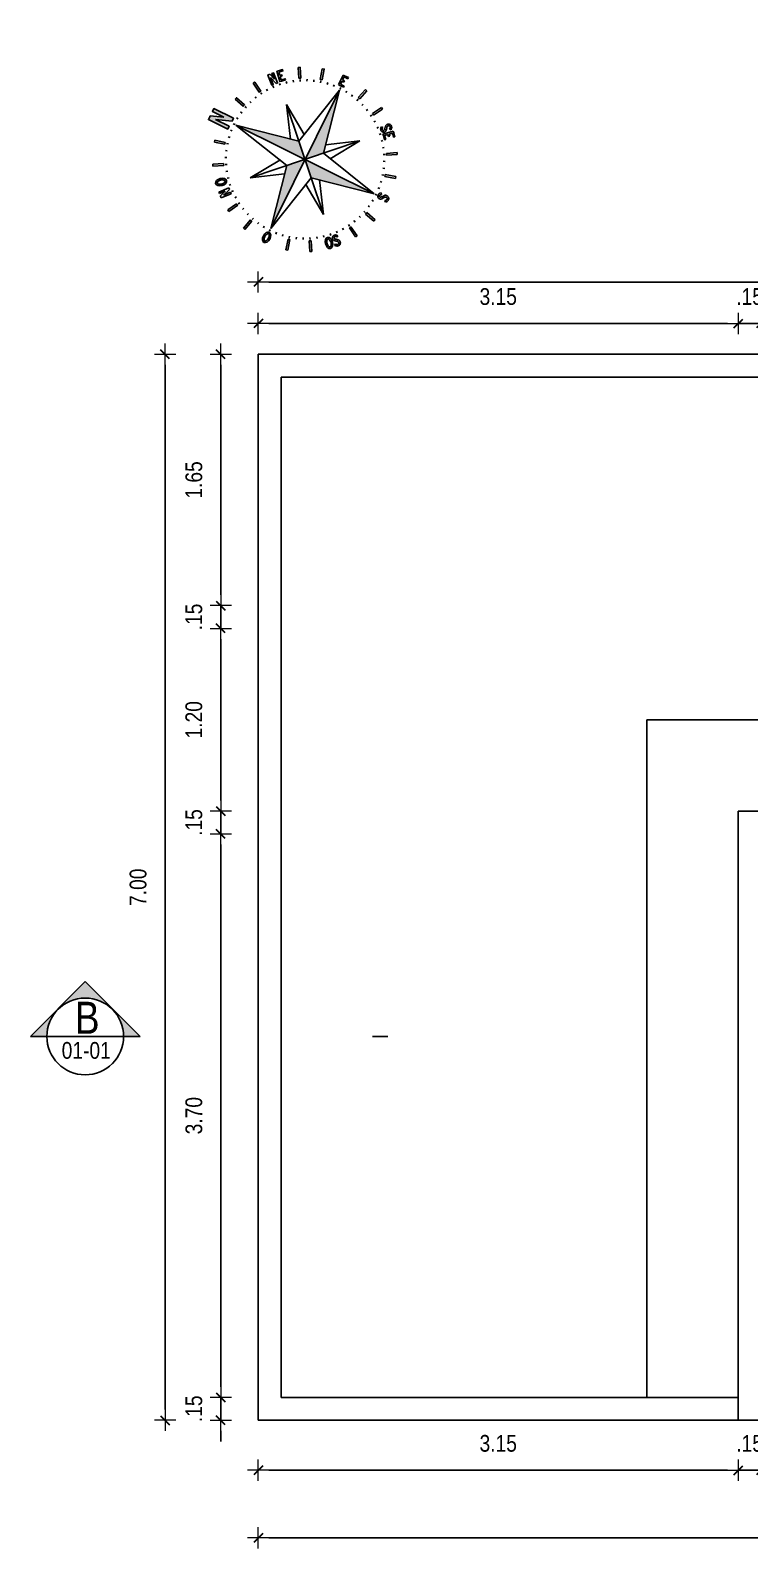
# Model space of a CAD drawing. Header units: millimetres. Extents: x -677 to -23, y -135 to 1112.
# Drawn here: x -210.22 to -205.49, y 852.58 to 862.55 of the extents above; entities that cross this region are included whole.
import ezdxf

# ---------------------------------------------------------------- set-up
doc = ezdxf.new("R2010")
doc.units = ezdxf.units.MM
doc.header["$LTSCALE"] = 20
doc.header["$MEASUREMENT"] = 0
doc.header["$PDSIZE"] = -5
doc.linetypes.add('DASHDOT2', pattern=[0.5, 0.25, -0.125, 0, -0.125])
doc.layers.get('0').update_dxf_attribs({"linetype": 'CONTINUOUS'})
doc.layers.get('Defpoints').update_dxf_attribs({"linetype": 'CONTINUOUS'})
for name, color, linetype in [('AR-ALV', 5, 'CONTINUOUS'), ('AR-TXT', 1, 'CONTINUOUS'), ('COTA', 7, 'CONTINUOUS'), ('LAYER4', 7, 'CONTINUOUS'), ('LAYER5', 8, 'CONTINUOUS'), ('LAYER7', 4, 'CONTINUOUS'), ('TXT', 2, 'CONTINUOUS')]:
    doc.layers.add(name, color=color, linetype=linetype)
doc.layers.add('E-Pen-C', color=4, linetype='CONTINUOUS', lineweight=15)
doc.layers.add('E-Pen-G', color=3, linetype='CONTINUOUS', lineweight=30)
doc.styles.add('F2', font='swissc.ttf')
doc.dimstyles.new('DIMENSION-1', dxfattribs={"dimtxt": 0.11, "dimasz": 0.07, "dimexe": 1, "dimexo": 0, "dimgap": 0.12, "dimtad": 1, "dimzin": 7, "dimdsep": 46, "dimtxsty": 'F2', "dimblk1": 'TRACO', "dimblk2": 'TRACO', "dimsah": 1, "dimcen": 1, "dimse1": 1, "dimse2": 1, "dimclrd": 256, "dimclre": 256, "dimclrt": 6, "dimadec": 0, "dimazin": 0, "dimtfac": 1, "dimtix": 1, "dimtmove": 2, "dimatfit": 3, "dimldrblk": 'TRACO', "dimfxl": 1, "dimtolj": 1, "dimtzin": 0, "dimarcsym": 0})

# ---------------------------------------------------------------- blocks, each defined once
blk = doc.blocks.new('al-norte')
at = {"layer": 'TXT'}
for points in [[(0.055, 2.221), (-0.065, 2.532), (-0.092, 2.532), (-0.167, 2.532), (-0.167, 2.01), (-0.092, 2.01), (-0.092, 2.379), (0.055, 2.001), (0.131, 2.001), (0.131, 2.531), (0.055, 2.531)], [(0.007, 1.875), (0, 0), (0.333, 0.33)]]:
    blk.add_hatch(color=7, dxfattribs=at).paths.add_polyline_path(points)
h = blk.add_hatch(color=7, dxfattribs=at)
h.paths.add_polyline_path([(0, 0), (0.33, -0.333), (1.875, -0.007)])
h.paths.add_polyline_path([(0, 0), (-0.333, -0.33), (-0.007, -1.875)])
h.paths.add_polyline_path([(0, 0), (-0.33, 0.333), (-1.875, 0.007)])
at = {"layer": 'TXT', "color": 7}
for p, q in [((-0.092, 2.532), (-0.065, 2.532)), ((0.055, 2.001), (-0.092, 2.379)), ((-0.065, 2.532), (0.055, 2.221)), ((-1.135, 1.932), (-1.094, 1.956)), ((-1.003, 1.705), (-1.135, 1.932)), ((-1.094, 1.956), (-0.963, 1.728)), ((-0.596, 2.16), (-0.551, 2.172)), ((-0.528, 1.906), (-0.596, 2.16)), ((-0.551, 2.172), (-0.483, 1.919)), ((-0.483, 1.919), (-0.528, 1.906)), ((-0.485, 1.835), (-0.497, 1.881)), ((-0.323, 1.871), (-0.331, 1.917)), ((0.007, 1.875), (-0.33, 0.333)), ((-0.159, 1.892), (-0.163, 1.938)), ((-0.007, -1.875), (0.007, 1.875)), ((0.007, 1.898), (0.007, 1.945)), ((0.333, 0.33), (0.007, 1.875)), ((0.172, 1.891), (0.176, 1.937)), ((0.336, 1.868), (0.344, 1.915)), ((0.498, 1.832), (0.51, 1.877)), ((-1.662, 1.499), (-1.637, 1.528)), ((-1.546, 1.396), (-1.662, 1.499)), ((-1.637, 1.528), (-1.438, 1.353)), ((-1.215, 1.459), (-1.245, 1.495)), ((-1.083, 1.559), (-1.11, 1.597)), ((-0.963, 1.728), (-1.003, 1.705)), ((-0.943, 1.647), (-0.967, 1.688)), ((-0.796, 1.723), (-0.816, 1.766)), ((-0.643, 1.786), (-0.659, 1.83)), ((0.656, 1.782), (0.672, 1.826)), ((0.808, 1.718), (0.828, 1.76)), ((0.955, 1.641), (0.979, 1.681)), ((1.094, 1.551), (1.121, 1.59)), ((1.225, 1.45), (1.256, 1.486)), ((1.343, 1.446), (1.415, 1.635)), ((1.476, 1.683), (1.417, 1.527)), ((1.466, 1.692), (1.476, 1.683)), ((-1.949, 1.106), (-1.925, 1.146)), ((-1.721, 0.975), (-1.949, 1.106)), ((-1.925, 1.146), (-1.698, 1.015)), ((-1.736, 1.416), (-1.711, 1.444)), ((-1.54, 1.244), (-1.736, 1.416)), ((-1.711, 1.444), (-1.702, 1.454)), ((-1.702, 1.454), (-1.546, 1.396)), ((-1.654, 1.393), (-1.515, 1.272)), ((-1.463, 1.324), (-1.654, 1.393)), ((-1.551, 1.094), (-1.59, 1.121)), ((-1.515, 1.272), (-1.54, 1.244)), ((-1.45, 1.225), (-1.486, 1.256)), ((-1.438, 1.353), (-1.463, 1.324)), ((-1.338, 1.347), (-1.371, 1.38)), ((1.347, 1.338), (1.38, 1.371)), ((1.459, 1.215), (1.495, 1.245)), ((1.538, 1.43), (1.572, 1.393)), ((1.559, 1.083), (1.597, 1.11)), ((1.561, 1.452), (1.596, 1.414)), ((1.596, 1.414), (1.572, 1.393)), ((1.705, 1.003), (1.932, 1.135)), ((1.932, 1.135), (1.956, 1.094)), ((-1.718, 0.808), (-1.76, 0.828)), ((-1.698, 1.015), (-1.721, 0.975)), ((-1.641, 0.955), (-1.681, 0.979)), ((-0.998, -0.991), (0.998, 0.991)), ((-0.285, 0.538), (-0.991, 0.998)), ((0.991, -0.998), (-0.991, 0.998)), ((-0.991, 0.998), (-0.536, 0.289)), ((0.998, 0.991), (0.289, 0.536)), ((0.538, 0.285), (0.998, 0.991)), ((1.647, 0.943), (1.688, 0.967)), ((1.728, 0.963), (1.705, 1.003)), ((1.723, 0.796), (1.766, 0.816)), ((1.956, 1.094), (1.728, 0.963)), ((-2.169, 0.564), (-2.156, 0.609)), ((-1.915, 0.496), (-2.169, 0.564)), ((-2.156, 0.609), (-1.903, 0.541)), ((-1.903, 0.541), (-1.915, 0.496)), ((-1.832, 0.498), (-1.877, 0.51)), ((-1.782, 0.656), (-1.826, 0.672)), ((1.786, 0.643), (1.83, 0.659)), ((1.835, 0.485), (1.881, 0.497)), ((-1.898, 0.007), (-1.945, 0.007)), ((-1.891, 0.172), (-1.937, 0.176)), ((-1.868, 0.336), (-1.915, 0.344)), ((-1.875, 0.007), (-0.33, 0.333)), ((-1.875, 0.007), (-0.333, -0.33)), ((-1.875, 0.007), (1.875, -0.007)), ((1.875, -0.007), (0.333, 0.33)), ((1.871, 0.323), (1.917, 0.331)), ((1.892, 0.159), (1.938, 0.163)), ((1.986, 0.075), (1.986, 0.034)), ((2.246, 0.075), (1.986, 0.075)), ((1.986, 0.034), (1.986, -0.068)), ((2.017, 0.034), (2.1, 0.034)), ((2.017, -0.068), (2.017, 0.034)), ((2.1, 0.034), (2.1, -0.017)), ((2.132, 0.034), (2.214, 0.034)), ((2.132, 0.034), (2.132, -0.017)), ((2.214, -0.068), (2.214, 0.034)), ((2.246, 0.034), (2.246, 0.075)), ((2.246, 0.034), (2.246, -0.068)), ((-1.892, -0.159), (-1.938, -0.163)), ((-1.871, -0.323), (-1.917, -0.331)), ((-0.538, -0.285), (-0.998, -0.991)), ((-0.333, -0.33), (-0.007, -1.875)), ((-0.007, -1.875), (0.33, -0.333)), ((0.33, -0.333), (1.875, -0.007)), ((0.991, -0.998), (0.536, -0.289)), ((1.868, -0.336), (1.915, -0.344)), ((1.891, -0.172), (1.937, -0.176)), ((1.898, -0.007), (1.945, -0.007)), ((1.986, -0.068), (2.017, -0.068)), ((2.132, -0.017), (2.1, -0.017)), ((2.246, -0.068), (2.214, -0.068)), ((-2.172, -0.551), (-1.919, -0.483)), ((-2.16, -0.596), (-2.172, -0.551)), ((-1.906, -0.528), (-2.16, -0.596)), ((-1.919, -0.483), (-1.906, -0.528)), ((-1.835, -0.485), (-1.881, -0.497)), ((-1.786, -0.643), (-1.83, -0.659)), ((-0.998, -0.991), (-0.289, -0.536)), ((0.285, -0.538), (0.991, -0.998)), ((1.782, -0.656), (1.826, -0.672)), ((1.832, -0.498), (1.877, -0.51)), ((1.903, -0.541), (1.915, -0.496)), ((2.156, -0.609), (1.903, -0.541)), ((1.915, -0.496), (2.169, -0.564)), ((2.169, -0.564), (2.156, -0.609)), ((-1.956, -1.094), (-1.728, -0.963)), ((-1.932, -1.135), (-1.956, -1.094)), ((-1.705, -1.003), (-1.932, -1.135)), ((-1.723, -0.796), (-1.766, -0.816)), ((-1.728, -0.963), (-1.705, -1.003)), ((-1.647, -0.943), (-1.688, -0.967)), ((-1.559, -1.083), (-1.597, -1.11)), ((1.551, -1.094), (1.59, -1.121)), ((1.641, -0.955), (1.681, -0.979)), ((1.698, -1.015), (1.721, -0.975)), ((1.925, -1.146), (1.698, -1.015)), ((1.718, -0.808), (1.76, -0.828)), ((1.721, -0.975), (1.949, -1.106)), ((-1.459, -1.215), (-1.495, -1.245)), ((-1.451, -1.471), (-1.453, -1.479)), ((-1.448, -1.464), (-1.451, -1.471)), ((-1.444, -1.457), (-1.448, -1.464)), ((-1.439, -1.451), (-1.444, -1.457)), ((-1.434, -1.445), (-1.439, -1.451)), ((-1.428, -1.44), (-1.434, -1.445)), ((-1.421, -1.436), (-1.428, -1.44)), ((-1.414, -1.432), (-1.421, -1.436)), ((-1.407, -1.43), (-1.414, -1.432)), ((-1.399, -1.429), (-1.407, -1.43)), ((-1.404, -1.476), (-1.398, -1.471)), ((-1.391, -1.428), (-1.399, -1.429)), ((-1.398, -1.471), (-1.391, -1.467)), ((-1.383, -1.428), (-1.391, -1.428)), ((-1.391, -1.467), (-1.387, -1.466)), ((-1.387, -1.466), (-1.383, -1.465)), ((-1.375, -1.429), (-1.383, -1.428)), ((-1.383, -1.465), (-1.38, -1.465)), ((-1.347, -1.338), (-1.38, -1.371)), ((-1.38, -1.465), (-1.376, -1.467)), ((-1.376, -1.467), (-1.372, -1.468)), ((-1.368, -1.43), (-1.375, -1.429)), ((-1.372, -1.468), (-1.369, -1.471)), ((-1.369, -1.471), (-1.363, -1.476)), ((-1.36, -1.432), (-1.368, -1.43)), ((-1.353, -1.436), (-1.36, -1.432)), ((-1.347, -1.44), (-1.353, -1.436)), ((-1.341, -1.445), (-1.347, -1.44)), ((-1.335, -1.45), (-1.341, -1.445)), ((-1.33, -1.456), (-1.335, -1.45)), ((-1.325, -1.463), (-1.33, -1.456)), ((-1.321, -1.469), (-1.325, -1.463)), ((-1.318, -1.476), (-1.321, -1.469)), ((-1.225, -1.45), (-1.256, -1.486)), ((1.215, -1.459), (1.245, -1.495)), ((1.354, -1.453), (1.278, -1.521)), ((1.338, -1.347), (1.371, -1.38)), ((1.385, -1.425), (1.354, -1.453)), ((1.559, -1.619), (1.385, -1.425)), ((1.429, -1.375), (1.428, -1.383)), ((1.428, -1.383), (1.428, -1.391)), ((1.428, -1.391), (1.429, -1.399)), ((1.43, -1.368), (1.429, -1.375)), ((1.429, -1.399), (1.43, -1.407)), ((1.432, -1.36), (1.43, -1.368)), ((1.43, -1.407), (1.432, -1.414)), ((1.436, -1.353), (1.432, -1.36)), ((1.432, -1.414), (1.436, -1.421)), ((1.44, -1.347), (1.436, -1.353)), ((1.436, -1.421), (1.44, -1.428)), ((1.445, -1.341), (1.44, -1.347)), ((1.44, -1.428), (1.445, -1.434)), ((1.45, -1.335), (1.445, -1.341)), ((1.445, -1.434), (1.451, -1.439)), ((1.45, -1.225), (1.486, -1.256)), ((1.456, -1.33), (1.45, -1.335)), ((1.451, -1.439), (1.457, -1.444)), ((1.463, -1.325), (1.456, -1.33)), ((1.457, -1.444), (1.464, -1.448)), ((1.469, -1.321), (1.463, -1.325)), ((1.464, -1.448), (1.471, -1.451)), ((1.465, -1.38), (1.467, -1.376)), ((1.465, -1.383), (1.465, -1.38)), ((1.466, -1.387), (1.465, -1.383)), ((1.467, -1.391), (1.466, -1.387)), ((1.467, -1.376), (1.468, -1.372)), ((1.471, -1.398), (1.467, -1.391)), ((1.468, -1.372), (1.471, -1.369)), ((1.476, -1.318), (1.469, -1.321)), ((1.471, -1.369), (1.476, -1.363)), ((1.476, -1.404), (1.471, -1.398)), ((1.471, -1.451), (1.479, -1.453)), ((1.484, -1.315), (1.476, -1.318)), ((1.476, -1.363), (1.482, -1.358)), ((1.483, -1.408), (1.476, -1.404)), ((1.479, -1.453), (1.487, -1.454)), ((1.482, -1.358), (1.489, -1.354)), ((1.486, -1.409), (1.483, -1.408)), ((1.491, -1.313), (1.484, -1.315)), ((1.49, -1.41), (1.486, -1.409)), ((1.487, -1.454), (1.494, -1.455)), ((1.489, -1.354), (1.496, -1.352)), ((1.497, -1.411), (1.49, -1.41)), ((1.499, -1.313), (1.491, -1.313)), ((1.494, -1.455), (1.502, -1.455)), ((1.496, -1.352), (1.503, -1.35)), ((1.513, -1.409), (1.497, -1.411)), ((1.53, -1.312), (1.499, -1.313)), ((1.502, -1.455), (1.51, -1.454)), ((1.503, -1.35), (1.511, -1.35)), ((1.51, -1.454), (1.525, -1.451)), ((1.511, -1.35), (1.527, -1.351)), ((1.528, -1.406), (1.513, -1.409)), ((1.525, -1.451), (1.555, -1.443)), ((1.527, -1.351), (1.53, -1.312)), ((1.558, -1.4), (1.528, -1.406)), ((1.555, -1.443), (1.57, -1.44)), ((1.573, -1.397), (1.558, -1.4)), ((1.57, -1.44), (1.578, -1.439)), ((1.589, -1.395), (1.573, -1.397)), ((1.578, -1.439), (1.586, -1.439)), ((1.586, -1.439), (1.594, -1.439)), ((1.596, -1.395), (1.589, -1.395)), ((1.594, -1.439), (1.602, -1.44)), ((1.604, -1.395), (1.596, -1.395)), ((1.602, -1.44), (1.609, -1.442)), ((1.612, -1.396), (1.604, -1.395)), ((1.609, -1.442), (1.616, -1.446)), ((1.619, -1.399), (1.612, -1.396)), ((1.616, -1.446), (1.622, -1.451)), ((1.626, -1.402), (1.619, -1.399)), ((1.622, -1.451), (1.628, -1.457)), ((1.633, -1.406), (1.626, -1.402)), ((1.628, -1.457), (1.631, -1.465)), ((1.631, -1.465), (1.633, -1.473)), ((1.639, -1.41), (1.633, -1.406)), ((1.633, -1.473), (1.634, -1.481)), ((1.645, -1.416), (1.639, -1.41)), ((1.65, -1.421), (1.645, -1.416)), ((1.655, -1.428), (1.65, -1.421)), ((1.659, -1.434), (1.655, -1.428)), ((1.663, -1.441), (1.659, -1.434)), ((1.666, -1.448), (1.663, -1.441)), ((1.669, -1.455), (1.666, -1.448)), ((1.671, -1.463), (1.669, -1.455)), ((1.672, -1.47), (1.671, -1.463)), ((1.673, -1.478), (1.672, -1.47)), ((1.949, -1.106), (1.925, -1.146)), ((-1.556, -1.565), (-1.514, -1.564)), ((-1.556, -1.565), (-1.555, -1.58)), ((-1.555, -1.58), (-1.553, -1.595)), ((-1.553, -1.595), (-1.549, -1.61)), ((-1.549, -1.61), (-1.544, -1.624)), ((-1.544, -1.624), (-1.54, -1.631)), ((-1.54, -1.631), (-1.536, -1.638)), ((-1.536, -1.638), (-1.532, -1.644)), ((-1.532, -1.644), (-1.526, -1.649)), ((-1.526, -1.649), (-1.513, -1.658)), ((-1.516, -1.579), (-1.514, -1.564)), ((-1.516, -1.587), (-1.516, -1.579)), ((-1.515, -1.595), (-1.516, -1.587)), ((-1.513, -1.602), (-1.515, -1.595)), ((-1.51, -1.609), (-1.513, -1.602)), ((-1.513, -1.658), (-1.5, -1.667)), ((-1.506, -1.616), (-1.51, -1.609)), ((-1.501, -1.623), (-1.506, -1.616)), ((-1.495, -1.628), (-1.501, -1.623)), ((-1.5, -1.667), (-1.493, -1.67)), ((-1.488, -1.632), (-1.495, -1.628)), ((-1.493, -1.67), (-1.485, -1.672)), ((-1.484, -1.633), (-1.488, -1.632)), ((-1.485, -1.672), (-1.478, -1.673)), ((-1.481, -1.634), (-1.484, -1.633)), ((-1.473, -1.633), (-1.481, -1.634)), ((-1.478, -1.673), (-1.47, -1.672)), ((-1.465, -1.631), (-1.473, -1.633)), ((-1.47, -1.672), (-1.463, -1.671)), ((-1.457, -1.628), (-1.465, -1.631)), ((-1.463, -1.671), (-1.455, -1.669)), ((-1.451, -1.622), (-1.457, -1.628)), ((-1.454, -1.487), (-1.455, -1.494)), ((-1.455, -1.494), (-1.455, -1.502)), ((-1.455, -1.502), (-1.454, -1.51)), ((-1.455, -1.669), (-1.448, -1.666)), ((-1.453, -1.479), (-1.454, -1.487)), ((-1.454, -1.51), (-1.451, -1.525)), ((-1.451, -1.525), (-1.443, -1.555)), ((-1.446, -1.616), (-1.451, -1.622)), ((-1.448, -1.666), (-1.441, -1.663)), ((-1.442, -1.609), (-1.446, -1.616)), ((-1.443, -1.555), (-1.44, -1.57)), ((-1.44, -1.602), (-1.442, -1.609)), ((-1.441, -1.663), (-1.434, -1.659)), ((-1.44, -1.57), (-1.439, -1.578)), ((-1.439, -1.594), (-1.44, -1.602)), ((-1.439, -1.578), (-1.439, -1.586)), ((-1.439, -1.586), (-1.439, -1.594)), ((-1.434, -1.659), (-1.428, -1.655)), ((-1.428, -1.655), (-1.421, -1.65)), ((-1.421, -1.65), (-1.416, -1.645)), ((-1.416, -1.645), (-1.41, -1.639)), ((-1.411, -1.497), (-1.41, -1.49)), ((-1.409, -1.513), (-1.411, -1.497)), ((-1.41, -1.49), (-1.409, -1.486)), ((-1.41, -1.639), (-1.406, -1.633)), ((-1.409, -1.486), (-1.408, -1.483)), ((-1.406, -1.528), (-1.409, -1.513)), ((-1.408, -1.483), (-1.404, -1.476)), ((-1.4, -1.558), (-1.406, -1.528)), ((-1.406, -1.633), (-1.402, -1.626)), ((-1.402, -1.626), (-1.399, -1.619)), ((-1.397, -1.573), (-1.4, -1.558)), ((-1.399, -1.619), (-1.396, -1.612)), ((-1.395, -1.589), (-1.397, -1.573)), ((-1.396, -1.612), (-1.395, -1.604)), ((-1.395, -1.596), (-1.395, -1.589)), ((-1.395, -1.604), (-1.395, -1.596)), ((-1.363, -1.476), (-1.358, -1.482)), ((-1.358, -1.482), (-1.354, -1.489)), ((-1.354, -1.489), (-1.352, -1.496)), ((-1.352, -1.496), (-1.35, -1.503)), ((-1.35, -1.511), (-1.351, -1.527)), ((-1.351, -1.527), (-1.312, -1.53)), ((-1.35, -1.503), (-1.35, -1.511)), ((-1.315, -1.484), (-1.318, -1.476)), ((-1.313, -1.491), (-1.315, -1.484)), ((-1.313, -1.499), (-1.313, -1.491)), ((-1.312, -1.53), (-1.313, -1.499)), ((-1.146, -1.925), (-1.015, -1.698)), ((-1.094, -1.551), (-1.121, -1.59)), ((-0.975, -1.721), (-1.106, -1.949)), ((-1.015, -1.698), (-0.975, -1.721)), ((-0.955, -1.641), (-0.979, -1.681)), ((-0.808, -1.718), (-0.828, -1.76)), ((-0.656, -1.782), (-0.672, -1.826)), ((-0.498, -1.832), (-0.51, -1.877)), ((0.485, -1.835), (0.497, -1.881)), ((0.643, -1.786), (0.659, -1.83)), ((0.796, -1.723), (0.816, -1.766)), ((0.943, -1.647), (0.967, -1.688)), ((0.963, -1.728), (1.003, -1.705)), ((1.094, -1.956), (0.963, -1.728)), ((1.003, -1.705), (1.135, -1.932)), ((1.083, -1.559), (1.11, -1.597)), ((1.278, -1.521), (1.299, -1.545)), ((1.299, -1.545), (1.375, -1.476)), ((1.375, -1.476), (1.43, -1.538)), ((1.43, -1.538), (1.393, -1.572)), ((1.414, -1.596), (1.393, -1.572)), ((1.452, -1.561), (1.414, -1.596)), ((1.431, -1.691), (1.507, -1.623)), ((1.452, -1.715), (1.431, -1.691)), ((1.452, -1.561), (1.507, -1.623)), ((1.528, -1.646), (1.452, -1.715)), ((1.528, -1.646), (1.559, -1.619)), ((1.579, -1.516), (1.564, -1.514)), ((1.565, -1.556), (1.564, -1.514)), ((1.565, -1.556), (1.58, -1.555)), ((1.587, -1.516), (1.579, -1.516)), ((1.58, -1.555), (1.595, -1.553)), ((1.595, -1.515), (1.587, -1.516)), ((1.602, -1.513), (1.595, -1.515)), ((1.595, -1.553), (1.61, -1.549)), ((1.609, -1.51), (1.602, -1.513)), ((1.616, -1.506), (1.609, -1.51)), ((1.61, -1.549), (1.624, -1.544)), ((1.623, -1.501), (1.616, -1.506)), ((1.628, -1.495), (1.623, -1.501)), ((1.624, -1.544), (1.631, -1.54)), ((1.632, -1.488), (1.628, -1.495)), ((1.631, -1.54), (1.638, -1.536)), ((1.633, -1.484), (1.632, -1.488)), ((1.634, -1.481), (1.633, -1.484)), ((1.638, -1.536), (1.644, -1.532)), ((1.644, -1.532), (1.649, -1.526)), ((1.649, -1.526), (1.658, -1.513)), ((1.658, -1.513), (1.667, -1.5)), ((1.667, -1.5), (1.67, -1.493)), ((1.67, -1.493), (1.672, -1.485)), ((1.672, -1.485), (1.673, -1.478)), ((-1.106, -1.949), (-1.146, -1.925)), ((-0.609, -2.156), (-0.541, -1.903)), ((-0.564, -2.169), (-0.609, -2.156)), ((-0.496, -1.915), (-0.564, -2.169)), ((-0.541, -1.903), (-0.496, -1.915)), ((-0.336, -1.868), (-0.344, -1.915)), ((-0.172, -1.891), (-0.176, -1.937)), ((-0.071, -2.206), (-0.04, -2.176)), ((-0.071, -2.206), (-0.06, -2.216)), ((-0.062, -2.027), (-0.063, -2.035)), ((-0.063, -2.035), (-0.063, -2.043)), ((-0.063, -2.043), (-0.062, -2.05)), ((-0.06, -2.019), (-0.062, -2.027)), ((-0.062, -2.05), (-0.06, -2.058)), ((-0.057, -2.012), (-0.06, -2.019)), ((-0.06, -2.058), (-0.058, -2.065)), ((-0.058, -2.065), (-0.054, -2.072)), ((-0.053, -2.005), (-0.057, -2.012)), ((-0.054, -2.072), (-0.05, -2.079)), ((-0.049, -1.999), (-0.053, -2.005)), ((-0.05, -2.079), (-0.045, -2.085)), ((-0.044, -1.993), (-0.049, -1.999)), ((-0.045, -2.085), (-0.039, -2.091)), ((-0.038, -1.988), (-0.044, -1.993)), ((-0.031, -2.189), (-0.04, -2.176)), ((-0.039, -2.091), (-0.034, -2.096)), ((-0.032, -1.983), (-0.038, -1.988)), ((-0.034, -2.096), (-0.021, -2.105)), ((-0.025, -1.979), (-0.032, -1.983)), ((-0.026, -2.194), (-0.031, -2.189)), ((-0.02, -2.199), (-0.026, -2.194)), ((-0.018, -1.975), (-0.025, -1.979)), ((-0.021, -2.105), (0.005, -2.121)), ((-0.02, -2.037), (-0.019, -2.029)), ((-0.019, -2.045), (-0.02, -2.037)), ((-0.014, -2.203), (-0.02, -2.199)), ((-0.019, -2.029), (-0.017, -2.021)), ((-0.017, -2.048), (-0.019, -2.045)), ((-0.011, -1.973), (-0.018, -1.975)), ((-0.017, -2.021), (-0.015, -2.018)), ((-0.015, -2.051), (-0.017, -2.048)), ((-0.015, -2.018), (-0.012, -2.015)), ((-0.01, -2.057), (-0.015, -2.051)), ((-0.007, -2.207), (-0.014, -2.203)), ((-0.012, -2.015), (-0.01, -2.013)), ((-0.003, -1.972), (-0.011, -1.973)), ((-0.01, -2.013), (-0.006, -2.011)), ((0.002, -2.067), (-0.01, -2.057)), ((-0.007, -1.898), (-0.007, -1.945)), ((0.001, -2.209), (-0.007, -2.207)), ((-0.006, -2.011), (-0.002, -2.01)), ((0.005, -1.971), (-0.003, -1.972)), ((-0.002, -2.01), (0.002, -2.009)), ((0.009, -2.21), (0.001, -2.209)), ((0.002, -2.009), (0.01, -2.009)), ((0.014, -2.077), (0.002, -2.067)), ((0.013, -1.971), (0.005, -1.971)), ((0.005, -2.121), (0.018, -2.13)), ((0.017, -2.21), (0.009, -2.21)), ((0.01, -2.009), (0.018, -2.01)), ((0.02, -1.972), (0.013, -1.971)), ((0.039, -2.095), (0.014, -2.077)), ((0.025, -2.208), (0.017, -2.21)), ((0.018, -2.01), (0.025, -2.012)), ((0.018, -2.13), (0.024, -2.136)), ((0.028, -1.974), (0.02, -1.972)), ((0.024, -2.136), (0.029, -2.141)), ((0.025, -2.012), (0.032, -2.016)), ((0.028, -2.207), (0.025, -2.208)), ((0.036, -1.976), (0.028, -1.974)), ((0.031, -2.205), (0.028, -2.207)), ((0.029, -2.141), (0.035, -2.147)), ((0.037, -2.199), (0.031, -2.205)), ((0.032, -2.016), (0.038, -2.02)), ((0.035, -2.147), (0.039, -2.154)), ((0.043, -1.978), (0.036, -1.976)), ((0.041, -2.192), (0.037, -2.199)), ((0.038, -2.02), (0.043, -2.026)), ((0.051, -2.104), (0.039, -2.095)), ((0.039, -2.154), (0.043, -2.161)), ((0.044, -2.184), (0.041, -2.192)), ((0.05, -1.982), (0.043, -1.978)), ((0.043, -2.026), (0.053, -2.038)), ((0.043, -2.161), (0.045, -2.168)), ((0.045, -2.176), (0.044, -2.184)), ((0.045, -2.168), (0.045, -2.176)), ((0.056, -1.986), (0.05, -1.982)), ((0.063, -2.113), (0.051, -2.104)), ((0.053, -2.038), (0.084, -2.014)), ((0.062, -1.991), (0.056, -1.986)), ((0.084, -2.014), (0.062, -1.991)), ((0.069, -2.119), (0.063, -2.113)), ((0.074, -2.125), (0.069, -2.119)), ((0.078, -2.131), (0.074, -2.125)), ((0.074, -2.213), (0.077, -2.206)), ((0.077, -2.206), (0.08, -2.199)), ((0.081, -2.138), (0.078, -2.131)), ((0.08, -2.199), (0.083, -2.191)), ((0.084, -2.145), (0.081, -2.138)), ((0.083, -2.191), (0.085, -2.184)), ((0.086, -2.153), (0.084, -2.145)), ((0.085, -2.184), (0.086, -2.176)), ((0.086, -2.161), (0.086, -2.153)), ((0.087, -2.168), (0.086, -2.161)), ((0.086, -2.176), (0.087, -2.168)), ((0.159, -1.892), (0.163, -1.938)), ((0.323, -1.871), (0.331, -1.917)), ((0.483, -1.919), (0.528, -1.906)), ((0.551, -2.172), (0.483, -1.919)), ((0.528, -1.906), (0.596, -2.16)), ((0.596, -2.16), (0.551, -2.172)), ((1.135, -1.932), (1.094, -1.956)), ((-0.06, -2.216), (-0.048, -2.226)), ((-0.048, -2.226), (-0.035, -2.234)), ((-0.035, -2.234), (-0.021, -2.241)), ((-0.021, -2.241), (-0.014, -2.244)), ((-0.014, -2.244), (-0.007, -2.246)), ((-0.007, -2.246), (0.001, -2.247)), ((0.001, -2.247), (0.009, -2.247)), ((0.009, -2.247), (0.024, -2.245)), ((0.024, -2.245), (0.04, -2.242)), ((0.04, -2.242), (0.047, -2.239)), ((0.047, -2.239), (0.054, -2.236)), ((0.054, -2.236), (0.06, -2.231)), ((0.06, -2.231), (0.065, -2.226)), ((0.065, -2.226), (0.07, -2.219)), ((0.07, -2.219), (0.074, -2.213))]:
    blk.add_line(p, q, dxfattribs=at)
for points in [[(-0.092, 2.379), (-0.092, 2.01), (-0.167, 2.01), (-0.167, 2.532), (-0.092, 2.532)], [(0.055, 2.221), (0.055, 2.531), (0.131, 2.531), (0.131, 2.001), (0.055, 2.001)], [(1.415, 1.635), (1.292, 1.498), (1.264, 1.523), (1.438, 1.717), (1.466, 1.692)], [(1.417, 1.527), (1.52, 1.643), (1.549, 1.617), (1.372, 1.42), (1.343, 1.446)], [(1.646, 1.528), (1.619, 1.559), (1.425, 1.385), (1.453, 1.354)], [(1.561, 1.452), (1.623, 1.507)], [(1.646, 1.528), (1.715, 1.452), (1.691, 1.431), (1.623, 1.507)], [(1.453, 1.354), (1.521, 1.278), (1.545, 1.299), (1.476, 1.375)], [(1.476, 1.375), (1.538, 1.43)]]:
    blk.add_lwpolyline(points, dxfattribs=at)
for points in [[(0.564, 2.169), (0.609, 2.156), (0.541, 1.903), (0.496, 1.915)], [(1.106, 1.949), (1.146, 1.925), (1.015, 1.698), (0.975, 1.721)], [(2.16, 0.596), (2.172, 0.551), (1.919, 0.483), (1.906, 0.528)]]:
    blk.add_lwpolyline(points, close=True, dxfattribs=at)
for centre, major_axis in [((-1.391, 1.585), (-0.089, 0.105)), ((-2.109, 0.002), (-0.138, 0.003)), ((-1.563, -1.416), (-0.104, -0.09))]:
    blk.add_ellipse(centre, major_axis=major_axis, ratio=0.637019, dxfattribs=at)
for points in [[(-1.455, 1.661), (-1.459, 1.657), (-1.463, 1.651), (-1.464, 1.626), (-1.461, 1.608), (-1.436, 1.557), (-1.403, 1.524), (-1.353, 1.502), (-1.337, 1.504), (-1.324, 1.511), (-1.319, 1.517), (-1.319, 1.553), (-1.327, 1.58), (-1.361, 1.628), (-1.385, 1.648), (-1.428, 1.668), (-1.444, 1.666), (-1.453, 1.662), (-1.454, 1.661), (-1.455, 1.661)], [(-2.208, 0.004), (-2.208, -0.001), (-2.206, -0.008), (-2.188, -0.025), (-2.172, -0.034), (-2.118, -0.05), (-2.071, -0.047), (-2.022, -0.024), (-2.012, -0.011), (-2.009, 0.004), (-2.01, 0.012), (-2.037, 0.036), (-2.063, 0.047), (-2.121, 0.053), (-2.153, 0.049), (-2.195, 0.029), (-2.205, 0.016), (-2.208, 0.007), (-2.208, 0.006), (-2.208, 0.004)], [(-1.638, -1.481), (-1.634, -1.484), (-1.628, -1.488), (-1.603, -1.489), (-1.586, -1.486), (-1.534, -1.46), (-1.502, -1.427), (-1.481, -1.376), (-1.483, -1.36), (-1.49, -1.347), (-1.497, -1.342), (-1.533, -1.343), (-1.559, -1.352), (-1.607, -1.386), (-1.627, -1.411), (-1.645, -1.454), (-1.644, -1.47), (-1.639, -1.478), (-1.639, -1.48), (-1.638, -1.481)]]:
    blk.add_open_spline(points, degree=3, knots=[0, 0, 0, 0, 0.588202, 0.588202, 1.176405, 1.176405, 2.227826, 2.227826, 3.009715, 3.009715, 3.791604, 3.791604, 4.573494, 4.573494, 5.355383, 5.355383, 6.13445, 6.13445, 6.283185, 6.283185, 6.283185, 6.283185], dxfattribs=at)
blk = doc.blocks.new('TRACO')
at = {"layer": 'E-Pen-C'}
for p, q in [((-1, 0), (1, 0)), ((0, 1), (0, -1))]:
    blk.add_line(p, q, dxfattribs=at)
at = {"layer": 'E-Pen-G'}
blk.add_line((-0.42, -0.42), (0.42, 0.42), dxfattribs=at)
blk = doc.blocks.new('*D1001')
at = {"color": 4, "lineweight": -2}
blk.add_line((-208.6499, 853.0944), (-205.6388, 853.0944), dxfattribs=at)
at = {"layer": 'Defpoints', "color": 0, "linetype": 'Continuous'}
for p in [(-205.5688, 853.5735), (-208.7199, 853.4235), (-205.5688, 853.0944)]:
    blk.add_point(p, dxfattribs=at)
at = {"color": 4, "linetype": 'Continuous', "lineweight": -2, "xscale": 0.07, "yscale": 0.07, "zscale": 0.07, "rotation": 180}
blk.add_blockref('TRACO', (-208.7199, 853.0944), dxfattribs=at)
at = {"color": 4, "linetype": 'Continuous', "lineweight": -2, "xscale": 0.07, "yscale": 0.07, "zscale": 0.07}
blk.add_blockref('TRACO', (-205.5688, 853.0944), dxfattribs=at)
at = {"color": 4, "linetype": 'Continuous', "insert": (-207.1443, 853.2709), "char_height": 0.11, "attachment_point": 5, "style": 'F2'}
blk.add_mtext('\\A1;3.15', dxfattribs=at)
blk = doc.blocks.new('*D1002')
at = {"color": 4, "lineweight": -2}
for p, q in [((-205.6388, 853.0944), (-205.7088, 853.0944)), ((-205.5688, 853.0944), (-205.4188, 853.0944)), ((-205.3488, 853.0944), (-205.2788, 853.0944))]:
    blk.add_line(p, q, dxfattribs=at)
at = {"layer": 'Defpoints', "color": 0, "linetype": 'Continuous'}
for p in [(-205.5688, 853.5735), (-205.4188, 853.5735), (-205.4188, 853.0944)]:
    blk.add_point(p, dxfattribs=at)
at = {"color": 4, "linetype": 'Continuous', "lineweight": -2, "xscale": 0.07, "yscale": 0.07, "zscale": 0.07}
blk.add_blockref('TRACO', (-205.5688, 853.0944), dxfattribs=at)
at = {"color": 4, "linetype": 'Continuous', "lineweight": -2, "xscale": 0.07, "yscale": 0.07, "zscale": 0.07, "rotation": 180}
blk.add_blockref('TRACO', (-205.4188, 853.0944), dxfattribs=at)
at = {"color": 4, "linetype": 'Continuous', "insert": (-205.4938, 853.2709), "char_height": 0.11, "attachment_point": 5, "style": 'F2'}
blk.add_mtext('\\A1;.15', dxfattribs=at)
blk = doc.blocks.new('*D1015')
at = {"color": 4, "lineweight": -2}
for p, q in [((-208.9657, 853.6435), (-208.9657, 853.7135)), ((-208.9657, 853.4235), (-208.9657, 853.5735)), ((-208.9657, 853.3535), (-208.9657, 853.2835))]:
    blk.add_line(p, q, dxfattribs=at)
at = {"layer": 'Defpoints', "color": 0, "linetype": 'Continuous'}
for p in [(-208.9657, 853.5735), (-208.5699, 853.5735), (-208.7199, 853.4235)]:
    blk.add_point(p, dxfattribs=at)
at = {"color": 4, "linetype": 'Continuous', "lineweight": -2, "xscale": 0.07, "yscale": 0.07, "zscale": 0.07}
for p, rotation in [((-208.9657, 853.5735), 270), ((-208.9657, 853.4235), 90)]:
    blk.add_blockref('TRACO', p, dxfattribs=dict(at, rotation=rotation))
at = {"color": 4, "linetype": 'Continuous', "insert": (-209.1422, 853.4985), "char_height": 0.11, "attachment_point": 5, "rotation": 90, "style": 'F2'}
blk.add_mtext('\\A1;.15', dxfattribs=at)
blk = doc.blocks.new('*D1016')
at = {"color": 4, "lineweight": -2}
blk.add_line((-208.9657, 853.6435), (-208.9657, 857.2035), dxfattribs=at)
at = {"layer": 'Defpoints', "color": 0, "linetype": 'Continuous'}
for p in [(-208.9657, 857.2735), (-205.4188, 857.2735), (-208.5699, 853.5735)]:
    blk.add_point(p, dxfattribs=at)
at = {"color": 4, "linetype": 'Continuous', "lineweight": -2, "xscale": 0.07, "yscale": 0.07, "zscale": 0.07}
for p, rotation in [((-208.9657, 857.2735), 90), ((-208.9657, 853.5735), 270)]:
    blk.add_blockref('TRACO', p, dxfattribs=dict(at, rotation=rotation))
at = {"color": 4, "linetype": 'Continuous', "insert": (-209.1421, 855.4235), "char_height": 0.11, "attachment_point": 5, "rotation": 90, "style": 'F2'}
blk.add_mtext('\\A1;3.70', dxfattribs=at)
blk = doc.blocks.new('*D1017')
at = {"color": 4, "lineweight": -2}
for p, q in [((-208.9657, 857.4935), (-208.9657, 857.5635)), ((-208.9657, 857.2735), (-208.9657, 857.4235)), ((-208.9657, 857.2035), (-208.9657, 857.1335))]:
    blk.add_line(p, q, dxfattribs=at)
at = {"layer": 'Defpoints', "color": 0, "linetype": 'Continuous'}
for p in [(-208.9657, 857.4235), (-205.4188, 857.4235), (-205.4188, 857.2735)]:
    blk.add_point(p, dxfattribs=at)
at = {"color": 4, "linetype": 'Continuous', "lineweight": -2, "xscale": 0.07, "yscale": 0.07, "zscale": 0.07}
for p, rotation in [((-208.9657, 857.4235), 270), ((-208.9657, 857.2735), 90)]:
    blk.add_blockref('TRACO', p, dxfattribs=dict(at, rotation=rotation))
at = {"color": 4, "linetype": 'Continuous', "insert": (-209.1422, 857.3485), "char_height": 0.11, "attachment_point": 5, "rotation": 90, "style": 'F2'}
blk.add_mtext('\\A1;.15', dxfattribs=at)
blk = doc.blocks.new('*D1018')
at = {"color": 4, "lineweight": -2}
blk.add_line((-208.9657, 857.4935), (-208.9657, 858.5535), dxfattribs=at)
at = {"layer": 'Defpoints', "color": 0, "linetype": 'Continuous'}
for p in [(-208.9657, 858.6235), (-203.1652, 858.6235), (-205.4188, 857.4235)]:
    blk.add_point(p, dxfattribs=at)
at = {"color": 4, "linetype": 'Continuous', "lineweight": -2, "xscale": 0.07, "yscale": 0.07, "zscale": 0.07}
for p, rotation in [((-208.9657, 858.6235), 90), ((-208.9657, 857.4235), 270)]:
    blk.add_blockref('TRACO', p, dxfattribs=dict(at, rotation=rotation))
at = {"color": 4, "linetype": 'Continuous', "insert": (-209.1423, 858.0235), "char_height": 0.11, "attachment_point": 5, "rotation": 90, "style": 'F2'}
blk.add_mtext('\\A1;1.20', dxfattribs=at)
blk = doc.blocks.new('*D1019')
at = {"color": 4, "lineweight": -2}
for p, q in [((-208.9657, 858.8435), (-208.9657, 858.9135)), ((-208.9657, 858.6235), (-208.9657, 858.7735)), ((-208.9657, 858.5535), (-208.9657, 858.4835))]:
    blk.add_line(p, q, dxfattribs=at)
at = {"layer": 'Defpoints', "color": 0, "linetype": 'Continuous'}
for p in [(-208.9657, 858.7735), (-203.1652, 858.7735), (-203.1652, 858.6235)]:
    blk.add_point(p, dxfattribs=at)
at = {"color": 4, "linetype": 'Continuous', "lineweight": -2, "xscale": 0.07, "yscale": 0.07, "zscale": 0.07}
for p, rotation in [((-208.9657, 858.7735), 270), ((-208.9657, 858.6235), 90)]:
    blk.add_blockref('TRACO', p, dxfattribs=dict(at, rotation=rotation))
at = {"color": 4, "linetype": 'Continuous', "insert": (-209.1422, 858.6985), "char_height": 0.11, "attachment_point": 5, "rotation": 90, "style": 'F2'}
blk.add_mtext('\\A1;.15', dxfattribs=at)
blk = doc.blocks.new('*D1020')
at = {"color": 4, "lineweight": -2}
blk.add_line((-208.9657, 858.8435), (-208.9657, 860.3535), dxfattribs=at)
at = {"layer": 'Defpoints', "color": 0, "linetype": 'Continuous'}
for p in [(-208.9657, 860.4235), (-208.7199, 860.4235), (-203.1652, 858.7735)]:
    blk.add_point(p, dxfattribs=at)
at = {"color": 4, "linetype": 'Continuous', "lineweight": -2, "xscale": 0.07, "yscale": 0.07, "zscale": 0.07}
for p, rotation in [((-208.9657, 860.4235), 90), ((-208.9657, 858.7735), 270)]:
    blk.add_blockref('TRACO', p, dxfattribs=dict(at, rotation=rotation))
at = {"color": 4, "linetype": 'Continuous', "insert": (-209.1422, 859.5985), "char_height": 0.11, "attachment_point": 5, "rotation": 90, "style": 'F2'}
blk.add_mtext('\\A1;1.65', dxfattribs=at)
blk = doc.blocks.new('*D1021')
at = {"color": 4, "lineweight": -2}
blk.add_line((-209.3319, 860.3535), (-209.3319, 853.4935), dxfattribs=at)
at = {"layer": 'Defpoints', "color": 0, "linetype": 'Continuous'}
for p in [(-208.7199, 860.4235), (-209.3319, 853.4235), (-208.7199, 853.4235)]:
    blk.add_point(p, dxfattribs=at)
at = {"color": 4, "linetype": 'Continuous', "lineweight": -2, "xscale": 0.07, "yscale": 0.07, "zscale": 0.07}
for p, rotation in [((-209.3319, 860.4235), 90), ((-209.3319, 853.4235), 270)]:
    blk.add_blockref('TRACO', p, dxfattribs=dict(at, rotation=rotation))
at = {"color": 4, "linetype": 'Continuous', "insert": (-209.5083, 856.9235), "char_height": 0.11, "attachment_point": 5, "rotation": 90, "style": 'F2'}
blk.add_mtext('\\A1;7.00', dxfattribs=at)
blk = doc.blocks.new('*D1022')
at = {"color": 4, "lineweight": -2}
blk.add_line((-208.6499, 860.6258), (-205.6388, 860.6258), dxfattribs=at)
at = {"layer": 'Defpoints', "color": 0, "linetype": 'Continuous'}
for p in [(-205.5688, 860.6258), (-208.7199, 860.4235), (-205.5688, 857.4235)]:
    blk.add_point(p, dxfattribs=at)
at = {"color": 4, "linetype": 'Continuous', "lineweight": -2, "xscale": 0.07, "yscale": 0.07, "zscale": 0.07, "rotation": 180}
blk.add_blockref('TRACO', (-208.7199, 860.6258), dxfattribs=at)
at = {"color": 4, "linetype": 'Continuous', "lineweight": -2, "xscale": 0.07, "yscale": 0.07, "zscale": 0.07}
blk.add_blockref('TRACO', (-205.5688, 860.6258), dxfattribs=at)
at = {"color": 4, "linetype": 'Continuous', "insert": (-207.1443, 860.8022), "char_height": 0.11, "attachment_point": 5, "style": 'F2'}
blk.add_mtext('\\A1;3.15', dxfattribs=at)
blk = doc.blocks.new('*D1023')
at = {"color": 4, "lineweight": -2}
for p, q in [((-205.6388, 860.6258), (-205.7088, 860.6258)), ((-205.5688, 860.6258), (-205.4188, 860.6258)), ((-205.3488, 860.6258), (-205.2788, 860.6258))]:
    blk.add_line(p, q, dxfattribs=at)
at = {"layer": 'Defpoints', "color": 0, "linetype": 'Continuous'}
for p in [(-205.4188, 860.6258), (-205.5688, 857.4235), (-205.4188, 857.2735)]:
    blk.add_point(p, dxfattribs=at)
at = {"color": 4, "linetype": 'Continuous', "lineweight": -2, "xscale": 0.07, "yscale": 0.07, "zscale": 0.07}
blk.add_blockref('TRACO', (-205.5688, 860.6258), dxfattribs=at)
at = {"color": 4, "linetype": 'Continuous', "lineweight": -2, "xscale": 0.07, "yscale": 0.07, "zscale": 0.07, "rotation": 180}
blk.add_blockref('TRACO', (-205.4188, 860.6258), dxfattribs=at)
at = {"color": 4, "linetype": 'Continuous', "insert": (-205.4938, 860.8022), "char_height": 0.11, "attachment_point": 5, "style": 'F2'}
blk.add_mtext('\\A1;.15', dxfattribs=at)
blk = doc.blocks.new('*D1042')
at = {"color": 4, "lineweight": -2}
blk.add_line((-183.7899, 852.65), (-208.6499, 852.65), dxfattribs=at)
at = {"layer": 'Defpoints', "color": 0, "linetype": 'Continuous'}
for p in [(-208.7199, 853.2809), (-183.7199, 853.2809), (-208.7199, 852.65)]:
    blk.add_point(p, dxfattribs=at)
at = {"color": 4, "linetype": 'Continuous', "lineweight": -2, "xscale": 0.07, "yscale": 0.07, "zscale": 0.07, "rotation": 180}
blk.add_blockref('TRACO', (-208.7199, 852.65), dxfattribs=at)
at = {"color": 4, "linetype": 'Continuous', "lineweight": -2, "xscale": 0.07, "yscale": 0.07, "zscale": 0.07}
blk.add_blockref('TRACO', (-183.7199, 852.65), dxfattribs=at)
at = {"color": 4, "linetype": 'Continuous', "insert": (-195.0699, 852.8808), "char_height": 0.11, "attachment_point": 5, "style": 'F2'}
blk.add_mtext('\\A1;25.00', dxfattribs=at)
blk = doc.blocks.new('*D1043')
at = {"color": 4, "lineweight": -2}
blk.add_line((-208.6499, 860.8984), (-183.7899, 860.8984), dxfattribs=at)
at = {"layer": 'Defpoints', "color": 0, "linetype": 'Continuous'}
for p in [(-183.7199, 860.8984), (-208.7199, 860.4235), (-183.7199, 860.4235)]:
    blk.add_point(p, dxfattribs=at)
at = {"color": 4, "linetype": 'Continuous', "lineweight": -2, "xscale": 0.07, "yscale": 0.07, "zscale": 0.07, "rotation": 180}
blk.add_blockref('TRACO', (-208.7199, 860.8984), dxfattribs=at)
at = {"color": 4, "linetype": 'Continuous', "lineweight": -2, "xscale": 0.07, "yscale": 0.07, "zscale": 0.07}
blk.add_blockref('TRACO', (-183.7199, 860.8984), dxfattribs=at)
at = {"color": 4, "linetype": 'Continuous', "insert": (-195.0648, 861.1426), "char_height": 0.11, "attachment_point": 5, "style": 'F2'}
blk.add_mtext('\\A1;25.00', dxfattribs=at)
blk = doc.blocks.new('A$C52F82244')
at = {"layer": 'LAYER5'}
blk.add_hatch(color=2, dxfattribs=at).paths.add_polyline_path([(0.5, 0.85), (0, 0.35), (0.15, 0.35, -1), (0.85, 0.35), (1, 0.35)])
at = {"layer": 'LAYER4', "color": 2}
blk.add_line((0.15, 0.35), (0.85, 0.35), dxfattribs=at)
at = {"layer": 'LAYER7', "color": 2}
for p, q in [((0.5, 0.85), (0, 0.35)), ((0.5, 0.85), (1, 0.35)), ((0.15, 0.35), (0, 0.35)), ((0.85, 0.35), (1, 0.35))]:
    blk.add_line(p, q, dxfattribs=at)
blk.add_circle((0.5, 0.35), 0.35, dxfattribs=at)

msp = doc.modelspace()

# ---------------------------------------------------------------- linework, layer by layer
at = {"color": 5, "linetype": 'Continuous'}
for p, q in [((-205.5688, 857.4235), (-205.5688, 853.4235)), ((-205.5688, 857.4235), (-203.3152, 857.4235)), ((-205.5688, 853.4235), (-188.0599, 853.4235))]:
    msp.add_line(p, q, dxfattribs=at)
at = {"layer": 'AR-ALV', "color": 2, "linetype": 'DASHDOT2'}
msp.add_line((-180.1698, 855.9438), (-209.6038, 855.9438), dxfattribs=at)
at = {"layer": 'COTA', "color": 7, "linetype": 'Continuous'}
for p, q in [((-208.7199, 860.4235), (-208.7199, 853.4235)), ((-208.7199, 860.4235), (-183.7199, 860.4235)), ((-208.5699, 860.2735), (-208.5699, 853.5735)), ((-208.5699, 860.2735), (-183.8699, 860.2735)), ((-208.5699, 853.5735), (-205.5688, 853.5735)), ((-208.7199, 853.4235), (-205.5688, 853.4235))]:
    msp.add_line(p, q, dxfattribs=at)
at = {"layer": 'COTA', "color": 8, "linetype": 'Continuous'}
for q in [(-206.1688, 853.5735), (-203.9152, 858.0235)]:
    msp.add_line((-206.1688, 858.0235), q, dxfattribs=at)

# ---------------------------------------------------------------- block references
at = {"layer": 'AR-TXT', "xscale": 0.2705490444003646, "yscale": 0.2705490444003645, "zscale": 0.2705490444003646, "rotation": 63.81414746607793}
msp.add_blockref('al-norte', (-208.4124, 861.7034, 103.7075), dxfattribs=at)
at = {"layer": 'LAYER4', "color": 2, "xscale": 0.7200000000000001, "yscale": 0.7200000000000001, "zscale": 0.7200000000000001}
msp.add_blockref('A$C52F82244', (-210.2158, 855.6918), dxfattribs=at)

# ---------------------------------------------------------------- texts
at = {"color": 7, "style": 'F2'}
for s, height, p in [('B', 0.2101, (-209.9224, 855.9614)), ('01-01', 0.11, (-210.0103, 855.7971))]:
    msp.add_text(s, height=height, dxfattribs=at).set_placement(p)

# ---------------------------------------------------------------- dimensions: what is measured, and where the dimension line sits
at = {"color": 8, "linetype": 'Continuous'}
for base, p1, p2, picture, middle in [((-183.7199, 860.8984), (-208.7199, 860.4235), (-183.7199, 860.4235), '*D1043', (-195.0648, 861.1426)), ((-208.7199, 852.65), (-183.7199, 853.2809), (-208.7199, 853.2809), '*D1042', (-195.0699, 852.8808))]:
    dim = msp.add_linear_dim(base=base, p1=p1, p2=p2, dimstyle='DIMENSION-1', override={"dimclrd": 4, "dimclrt": 4, "dimadec": 8, "dimfxl": 0.5, "dimfxlon": 1}, dxfattribs=at)
    dim.commit()
    dim.dimension.update_dxf_attribs({"geometry": picture, "text_midpoint": middle, "dimtype": 160})
for base, p1, p2, picture, middle in [((-205.5688, 860.6258), (-208.7199, 860.4235), (-205.5688, 857.4235), '*D1022', (-207.1443, 860.8022)), ((-205.4188, 860.6258), (-205.5688, 857.4235), (-205.4188, 857.2735), '*D1023', (-205.4938, 860.8022)), ((-205.5688, 853.0944), (-208.7199, 853.4235), (-205.5688, 853.5735), '*D1001', (-207.1443, 853.2709)), ((-205.4188, 853.0944), (-205.5688, 853.5735), (-205.4188, 853.5735), '*D1002', (-205.4938, 853.2709))]:
    dim = msp.add_linear_dim(base=base, p1=p1, p2=p2, dimstyle='DIMENSION-1', override={"dimclrd": 4, "dimclrt": 4, "dimadec": 8, "dimfxl": 0.5, "dimfxlon": 1}, dxfattribs=at)
    dim.commit()
    dim.dimension.update_dxf_attribs({"geometry": picture, "text_midpoint": middle})
for base, p1, p2, picture, middle in [((-209.3319, 853.4235), (-208.7199, 860.4235), (-208.7199, 853.4235), '*D1021', (-209.5083, 856.9235)), ((-208.9657, 860.4235), (-203.1652, 858.7735), (-208.7199, 860.4235), '*D1020', (-209.1422, 859.5985)), ((-208.9657, 858.7735), (-203.1652, 858.6235), (-203.1652, 858.7735), '*D1019', (-209.1422, 858.6985)), ((-208.9657, 858.6235), (-205.4188, 857.4235), (-203.1652, 858.6235), '*D1018', (-209.1423, 858.0235)), ((-208.9657, 857.4235), (-205.4188, 857.2735), (-205.4188, 857.4235), '*D1017', (-209.1422, 857.3485)), ((-208.9657, 857.2735), (-208.5699, 853.5735), (-205.4188, 857.2735), '*D1016', (-209.1421, 855.4235)), ((-208.9657, 853.5735), (-208.7199, 853.4235), (-208.5699, 853.5735), '*D1015', (-209.1422, 853.4985))]:
    dim = msp.add_linear_dim(base=base, p1=p1, p2=p2, angle=90, dimstyle='DIMENSION-1', override={"dimclrd": 4, "dimclrt": 4, "dimadec": 8, "dimfxl": 0.5, "dimfxlon": 1}, dxfattribs=at)
    dim.commit()
    dim.dimension.update_dxf_attribs({"geometry": picture, "text_midpoint": middle})

doc.saveas('drawing.dxf')
